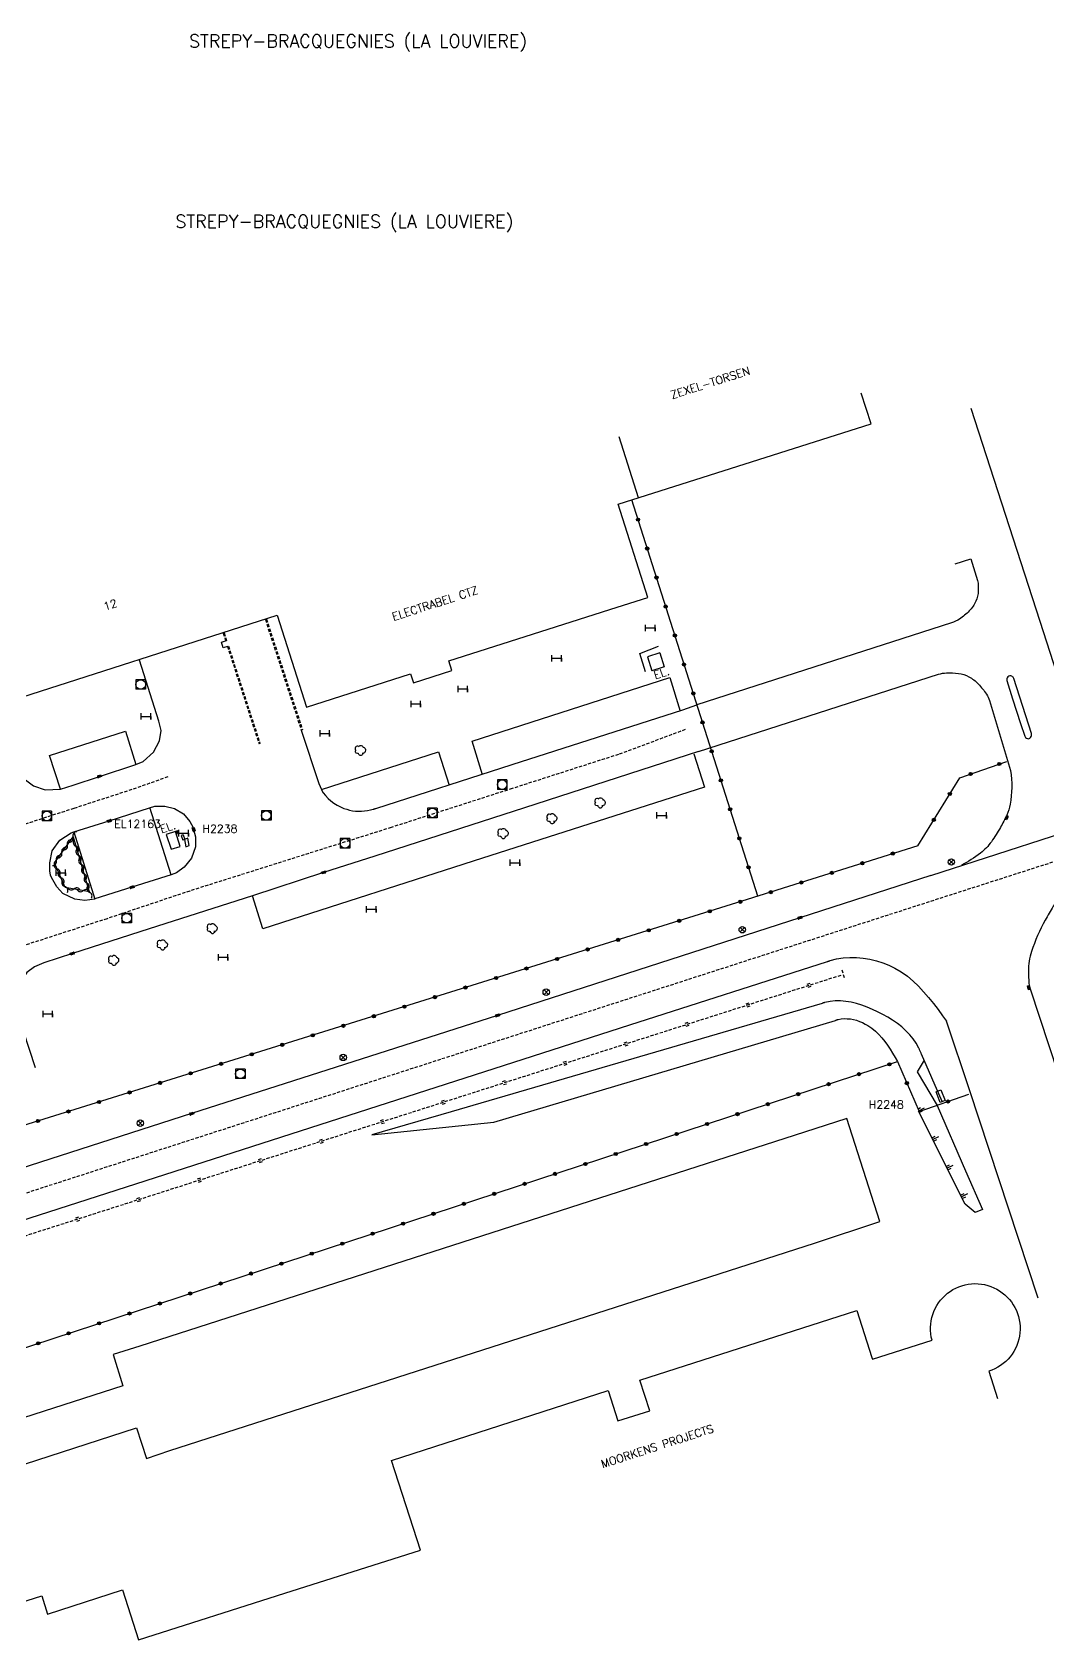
# Model space of a CAD drawing. Header units: millimetres. Extents: x 132000 to 133000, y 130999 to 132002.
# Drawn here: x 132495 to 132653.7, y 131264.8 to 131515.9 of the extents above; entities that cross this region are included whole.
import ezdxf
from ezdxf.enums import TextEntityAlignment as Align

# ---------------------------------------------------------------- set-up
doc = ezdxf.new("R2010")
doc.units = ezdxf.units.MM
doc.linetypes.add('DASHED', pattern=[0.75, 0.5, -0.25])
doc.layers.get('0').update_dxf_attribs({"linetype": 'CONTINUOUS'})
for name, color, linetype in [('W0001', 6, 'DASHED'), ('W0008', 7, 'CONTINUOUS'), ('W0100', 7, 'CONTINUOUS'), ('W0105', 7, 'CONTINUOUS'), ('W0112', 1, 'DASHED'), ('W0211', 2, 'CONTINUOUS'), ('W0220', 5, 'DASHED'), ('W0300', 7, 'CONTINUOUS'), ('W0302', 3, 'CONTINUOUS'), ('W0310', 3, 'CONTINUOUS'), ('W0322', 7, 'CONTINUOUS'), ('W0400', 7, 'CONTINUOUS'), ('W0420', 7, 'CONTINUOUS'), ('W0469', 7, 'CONTINUOUS'), ('W0980', 7, 'CONTINUOUS'), ('W0984', 7, 'CONTINUOUS'), ('W0991', 7, 'CONTINUOUS'), ('W1102', 7, 'CONTINUOUS'), ('W1474', 7, 'CONTINUOUS')]:
    doc.layers.add(name, color=color, linetype=linetype)
doc.styles.get("Standard").update_dxf_attribs({"font": 'romans.shx', "width": 0.85})

# ---------------------------------------------------------------- blocks, each defined once
blk = doc.blocks.new('t322o')
at = {"color": 0, "linetype": 'Continuous'}
for radius in [0.25, 0.15]:
    blk.add_circle((0, 0), radius, dxfattribs=at)
blk = doc.blocks.new('t220o')
at = {"color": 0, "linetype": 'Continuous'}
for p, q in [((-0.25, 0.25), (0.25, 0.25)), ((-0.25, -0.25), (0.25, -0.25))]:
    blk.add_line(p, q, dxfattribs=at)
blk = doc.blocks.new('T420')
for p, q in [((0.75, 0.75), (-0.75, 0.75)), ((-0.75, 0.75), (-0.75, -0.75)), ((0.75, 0.75), (0.75, -0.75)), ((0.75, -0.75), (-0.75, -0.75))]:
    blk.add_line(p, q)
blk.add_ellipse((0, 0), major_axis=(-0.53, 0.53), ratio=1, start_param=3.926991, end_param=10.210176)
blk = doc.blocks.new('T300')
for p, q in [((-0.8, 0.51), (-0.86, 0.34)), ((-0.86, 0.34), (-0.86, 0.17)), ((-0.86, 0.17), (-0.74, 0.06)), ((-0.69, 0.63), (-0.8, 0.51)), ((-0.8, -0.06), (-0.74, 0.06)), ((-0.74, 0.06), (-0.69, 0.11)), ((-0.57, 0.69), (-0.69, 0.63)), ((-0.46, 0.69), (-0.57, 0.69)), ((-0.29, 0.63), (-0.46, 0.69)), ((-0.29, 0.63), (-0.17, 0.74)), ((-0.23, 0.57), (-0.29, 0.63)), ((-0.17, 0.74), (-0.06, 0.8)), ((-0.06, 0.8), (0.06, 0.8)), ((0.06, 0.8), (0.23, 0.74)), ((0.23, 0.74), (0.34, 0.63)), ((0.34, 0.63), (0.4, 0.51)), ((0.46, 0.46), (0.34, 0.46)), ((0.4, 0.51), (0.4, 0.46)), ((0.57, 0.4), (0.46, 0.46)), ((0.57, 0.4), (0.69, 0.29)), ((0.69, 0.29), (0.74, 0.17)), ((0.74, 0.06), (0.69, -0.17)), ((0.74, 0.17), (0.74, 0.06)), ((-0.8, -0.17), (-0.8, -0.06)), ((-0.8, -0.23), (-0.8, -0.17)), ((-0.74, -0.34), (-0.8, -0.23)), ((-0.69, -0.4), (-0.74, -0.34)), ((-0.51, -0.46), (-0.69, -0.4)), ((-0.4, -0.46), (-0.51, -0.46)), ((-0.4, -0.46), (-0.34, -0.46)), ((-0.34, -0.46), (-0.34, -0.4)), ((-0.34, -0.51), (-0.34, -0.46)), ((-0.29, -0.63), (-0.34, -0.51)), ((-0.17, -0.74), (-0.29, -0.63)), ((-0.06, -0.8), (-0.17, -0.74)), ((0.06, -0.8), (-0.06, -0.8)), ((0.17, -0.74), (0.06, -0.8)), ((0.23, -0.69), (0.17, -0.74)), ((0.29, -0.46), (0.23, -0.46)), ((0.29, -0.63), (0.23, -0.69)), ((0.46, -0.4), (0.29, -0.46)), ((0.34, -0.51), (0.29, -0.63)), ((0.34, -0.51), (0.34, -0.46)), ((0.57, -0.34), (0.46, -0.4)), ((0.63, -0.29), (0.57, -0.34)), ((0.69, -0.17), (0.63, -0.29))]:
    blk.add_line(p, q)
blk = doc.blocks.new('T400')
for p, q in [((-0.15, 0.3), (0.15, 0.3)), ((-0.15, -0.25), (-0.15, 0.3)), ((-0.15, 0.15), (0.15, 0.15)), ((-0.15, 0), (0.15, 0)), ((0.15, 0.3), (0.15, -0.25)), ((-0.15, -0.15), (0.15, -0.15)), ((-0.15, -0.25), (-0.15, -0.3)), ((-0.15, -0.3), (0.15, -0.3)), ((0.15, -0.3), (0.15, -0.25))]:
    blk.add_line(p, q)
blk = doc.blocks.new('t211o')
at = {"color": 0, "linetype": 'Continuous'}
for p, q in [((-0.29, 0.5), (-0.29, 0)), ((0, 1), (0, 0)), ((0.29, 0.5), (0.29, 0))]:
    blk.add_line(p, q, dxfattribs=at)
blk = doc.blocks.new('t310o')
at = {"color": 0, "linetype": 'Continuous'}
for centre, start, end in [((-0.5, 0.38), 216.8699, 323.1304), ((0.5, -0.37), 36.8699, 143.1303)]:
    blk.add_arc(centre, 0.625, start, end, dxfattribs=at)
blk = doc.blocks.new('T1474')
at = {"color": 0, "linetype": 'Continuous', "flags": 128}
for points in [[(-0.75, -0.5), (-0.75, 0.5)], [(-0.75, 0), (0.75, 0)], [(0.75, 0), (0.75, -0.5), (0.75, 0.5)]]:
    blk.add_lwpolyline(points, dxfattribs=at)
blk = doc.blocks.new('T469')
at = {"color": 0, "linetype": 'Continuous', "flags": 128}
for points in [[(-0.35, 0.35), (0.35, -0.35)], [(-0.35, -0.35), (0.35, 0.35)]]:
    blk.add_lwpolyline(points, dxfattribs=at)
at = {"color": 0, "linetype": 'Continuous'}
blk.add_circle((0, 0), 0.5, dxfattribs=at)

msp = doc.modelspace()

# ---------------------------------------------------------------- linework, layer by layer
at = {"layer": 'W0001', "flags": 128}
msp.add_lwpolyline([(132800.18, 131432.96), (132636.61, 131380.52)], dxfattribs=at)
at = {"layer": 'W0001'}
for points in [[(132597.06, 131406.97), (132586.62, 131403.09), (132570, 131397.76), (132551.09, 131391.68), (132519.61, 131381.76), (132506.69, 131377.43), (132458.02, 131361.73), (132437.23, 131355.05), (132413.93, 131347.53), (132375.71, 131337.11)], [(132516.2, 131399.58), (132510.56, 131397.6), (132501.5, 131394.66), (132457.44, 131380.44), (132439.39, 131374.66), (132417.73, 131367.67), (132370.62, 131352.99)], [(132636.61, 131380.52), (132344.06, 131286.22)]]:
    msp.add_lwpolyline(points, dxfattribs=at)
at = {"layer": 'W0008', "flags": 128}
for points in [[(132674.36, 131396.78, -0.040056), (132671.73, 131396.36, -0.039665), (132670.86, 131396.36, -0.217847), (132660.59, 131401.62, -0.054091), (132659.49, 131403.41, -0.013355), (132658.38, 131405.93, -0.019505), (132657.74, 131407.7), (132652.55, 131423.87), (132641.78, 131457.15)], [(132639.23, 131432.89), (132641.69, 131433.65), (132642.75, 131430.29, -0.060727), (132642.83, 131429.86, -0.021538), (132642.86, 131428.63, -0.099746), (132642.5, 131427.04, -0.08753), (132641.46, 131425.52, -0.05142), (132639.95, 131424.25, -0.07117), (132638.67, 131423.63), (132598.89, 131410.84)], [(132809.9, 131431.86), (132791.93, 131426.17), (132778.55, 131421.86), (132742.18, 131410.17), (132698.54, 131396.11), (132675.68, 131388.74), (132660.46, 131384.1, 0.026528), (132658.81, 131383.31, 0.045137), (132657.91, 131382.71, 0.015947), (132655.92, 131381, 0.036781), (132655.14, 131380.17, 0.032422), (132654.57, 131379.37, 0.012737), (132653.32, 131377.2, 0.045428), (132651.19, 131372.3, 0.079239), (132650.7, 131369.26, 0.024788), (132650.79, 131367.33, 0.055488), (132650.97, 131366.48), (132665.51, 131322.39)], [(132599.12, 131403.53), (132636.63, 131415.61, -0.065773), (132637.92, 131415.84, -0.045377), (132639.8, 131415.76, -0.090527), (132641.38, 131415.24, -0.079516), (132642.88, 131414.09, -0.040536), (132644.16, 131412.5, -0.076115), (132644.63, 131411.51), (132647.91, 131400.57, -0.082964), (132647.85, 131395.31, -0.061761), (132647.32, 131393.63, -0.025046), (132646.33, 131391.7, -0.020377), (132644.91, 131389.46, -0.075046), (132643.21, 131387.67, -0.052714), (132640.24, 131385.81)], [(132491.88, 131291.57), (132511.31, 131297.87), (132512.84, 131293.12), (132516.5, 131294.34), (132617.26, 131326.75), (132627.46, 131330.11), (132622.31, 131346.24), (132615.7, 131344.11), (132511.84, 131310.66), (132507.65, 131309.34), (132509.15, 131304.48), (132490.55, 131298.45, -0.053645)]]:
    msp.add_lwpolyline(points, format="xyb", dxfattribs=at)
for points in [[(132635.44, 131384.17), (132664.77, 131393.68), (132713.29, 131409.31), (132762.03, 131424.98), (132789.33, 131433.7), (132798.7, 131436.71)], [(132652.24, 131318.13), (132641.47, 131350.68), (132637.88, 131361.43)]]:
    msp.add_lwpolyline(points, dxfattribs=at)
at = {"layer": 'W0008'}
for points in [[(132489.4, 131410.65), (132492.18, 131401.95), (132492.53, 131401.01), (132493.53, 131399.45), (132495.2, 131398.19), (132497.01, 131397.55), (132499.4, 131397.67), (132501.38, 131398.3), (132505.51, 131399.67), (132511.19, 131401.54), (132512.33, 131402), (132513.95, 131403.44), (132514.89, 131405.22), (132515.15, 131406.83), (132514.81, 131408.31), (132511.77, 131417.81)], [(132565.39, 131399.92), (132563.74, 131405.15), (132594.64, 131415.09), (132596.29, 131409.86)], [(132540.2, 131397.55), (132540.5, 131397.11), (132540.86, 131396.66), (132541.25, 131396.23), (132541.69, 131395.84), (132542.16, 131395.48), (132542.66, 131395.17), (132543.17, 131394.89), (132543.7, 131394.67), (132544.16, 131394.52), (132544.61, 131394.39), (132545.08, 131394.31), (132545.55, 131394.25), (132546.02, 131394.23), (132546.48, 131394.23), (132546.95, 131394.27), (132547.41, 131394.33), (132547.86, 131394.42), (132548.31, 131394.55), (132548.31, 131394.55), (132548.36, 131394.55), (132548.39, 131394.56), (132548.44, 131394.58), (132548.48, 131394.59), (132548.53, 131394.61), (132548.56, 131394.62), (132548.61, 131394.64), (132548.66, 131394.66), (132548.7, 131394.66), (132548.73, 131394.67), (132570.03, 131401.53), (132596.69, 131410.06), (132598.89, 131410.84)], [(132499.4, 131397.67), (132497.72, 131402.93), (132509.58, 131406.71), (132511.19, 131401.54)], [(132537.05, 131406.89), (132539.78, 131398.53), (132540.22, 131397.6), (132558.48, 131403.48), (132560.15, 131398.27)], [(132598.4, 131403.2), (132600.07, 131397.98), (132565.38, 131386.87), (132531.07, 131375.83), (132529.45, 131381.03), (132513.28, 131375.86), (132501.28, 131371.99), (132496.82, 131370.55), (132495.37, 131369.92), (132494.14, 131369.01), (132492.97, 131367.27), (132492.35, 131364.8), (132492.63, 131362.77), (132495.44, 131354.17)], [(132599.12, 131403.53), (132571.92, 131394.77)], [(132501.5, 131391), (132507.05, 131392.71), (132513.34, 131394.77)], [(132513.34, 131394.76), (132514.19, 131394.99), (132515.73, 131395.01), (132517.25, 131394.64), (132518.62, 131393.83), (132519.63, 131392.61), (132520.14, 131391.67), (132520.23, 131391.38), (132520.5, 131390.24), (132520.53, 131388.67), (132519.88, 131386.91), (132518.76, 131385.46), (132517.53, 131384.61), (132516.7, 131384.3), (132513.36, 131394.78)], [(132571.92, 131394.77), (132548.54, 131387.21)], [(132499.79, 131381.39), (132498.85, 131382.4), (132498.02, 131383.86), (132497.87, 131384.22), (132497.76, 131384.92), (132497.73, 131386.16), (132498.14, 131388.04), (132499.31, 131389.71), (132501.11, 131390.86), (132501.5, 131391)], [(132501.49, 131391), (132504.77, 131380.51), (132503.23, 131380.26), (132501.65, 131380.48), (132499.79, 131381.39)], [(132548.54, 131387.21), (132540.54, 131384.65), (132529.45, 131381.02)], [(132635.44, 131384.17), (132614.98, 131377.59), (132567.72, 131362.33), (132519.92, 131346.98), (132472.48, 131331.75)], [(132516.7, 131384.31), (132510.59, 131382.37), (132504.77, 131380.52)], [(132483.94, 131327.28), (132588.41, 131360.86), (132619.3, 131370.75), (132619.33, 131370.77), (132619.38, 131370.78), (132619.42, 131370.78), (132619.47, 131370.8), (132619.52, 131370.81), (132619.55, 131370.83), (132619.59, 131370.84), (132619.64, 131370.86), (132619.69, 131370.88), (132619.72, 131370.89), (132620.72, 131371.14), (132621.73, 131371.3), (132622.77, 131371.38), (132623.81, 131371.38), (132624.86, 131371.28), (132625.91, 131371.11), (132626.94, 131370.86), (132627.94, 131370.55), (132628.91, 131370.16), (132629.83, 131369.72), (132630.84, 131369.11), (132631.78, 131368.44), (132632.69, 131367.69), (132633.53, 131366.88), (132634.33, 131366.02), (132635.11, 131365.12), (132635.86, 131364.19), (132636.58, 131363.23), (132637.3, 131362.25), (132637.88, 131361.43)]]:
    msp.add_lwpolyline(points, dxfattribs=at)
at = {"layer": 'W0008', "flags": 128}
msp.add_lwpolyline([(132649.45, 131407.92), (132650.12, 131405.94, 0.133869), (132650.27, 131405.72, 0.107802), (132650.56, 131405.56, 0.1566), (132650.8, 131405.57, 0.138092), (132651.02, 131405.73, 0.108546), (132651.19, 131406.06, 0.141137), (132651.18, 131406.35), (132648.41, 131414.98, 0.109681), (132648.32, 131415.14, 0.06479), (132648.09, 131415.33, 0.186616), (132647.8, 131415.38, 0.165038), (132647.51, 131415.23, 0.111948), (132647.32, 131414.91, 0.152141), (132647.33, 131414.63), (132648.23, 131411.79)], format="xyb", close=True, dxfattribs=at)
at = {"layer": 'W0100'}
for p, q in [((132593.1, 131418.95), (132591.15, 131418.33)), ((132591.15, 131418.33), (132591.85, 131416.15)), ((132517.92, 131390.73), (132517.78, 131391.21)), ((132517.7, 131390.67), (132517.92, 131390.73)), ((132518.58, 131390.52), (132518.27, 131390.44)), ((132518.27, 131390.44), (132518.52, 131389.71))]:
    msp.add_line(p, q, dxfattribs=at)
at = {"layer": 'W0100', "flags": 128}
for points in [[(132487.59, 131415.45), (132489.12, 131410.69), (132533.3, 131424.83), (132537.89, 131410.48), (132554.14, 131415.69), (132554.59, 131414.28), (132560.61, 131416.19), (132560.12, 131417.7), (132586.44, 131426.11), (132591.2, 131427.62), (132586.57, 131442.19), (132626.1, 131454.76), (132624.58, 131459.52)], [(132491.93, 131270.17), (132496.49, 131271.65), (132497.41, 131268.79), (132509.11, 131272.57), (132511.59, 131264.77), (132534.5, 131272.05), (132555.67, 131278.78), (132551.15, 131292.77), (132585, 131303.73), (132586.53, 131298.97), (132591.51, 131300.56), (132589.98, 131305.32), (132623.86, 131316.23), (132626.23, 131308.88), (132626.34, 131308.63), (132635.64, 131311.58), (132635.52, 131312.08), (132635.44, 131312.58), (132635.4, 131313.09), (132635.4, 131313.6), (132635.43, 131314.11), (132635.5, 131314.62), (132635.61, 131315.12), (132635.75, 131315.61), (132635.93, 131316.09), (132636.14, 131316.55), (132636.39, 131317), (132636.66, 131317.43), (132636.97, 131317.84), (132637.31, 131318.22), (132637.67, 131318.58), (132638.06, 131318.91), (132638.48, 131319.21), (132638.91, 131319.48), (132639.36, 131319.72), (132639.83, 131319.93), (132640.31, 131320.1), (132640.81, 131320.23), (132641.31, 131320.33), (132641.82, 131320.39), (132642.33, 131320.42), (132642.84, 131320.4), (132643.35, 131320.35), (132643.85, 131320.27), (132644.35, 131320.14), (132644.83, 131319.98), (132645.3, 131319.79), (132645.76, 131319.56), (132646.2, 131319.3), (132646.62, 131319.01), (132647.02, 131318.68), (132647.39, 131318.33), (132647.73, 131317.96), (132648.05, 131317.56), (132648.34, 131317.13), (132648.59, 131316.69), (132648.82, 131316.23), (132649.01, 131315.75), (132649.16, 131315.27), (132649.28, 131314.77), (132649.36, 131314.26), (132649.4, 131313.76), (132649.41, 131313.24), (132649.38, 131312.73), (132649.31, 131312.23), (132649.21, 131311.73), (132649.07, 131311.24), (132648.89, 131310.76), (132648.68, 131310.29), (132648.43, 131309.84), (132648.16, 131309.41), (132647.85, 131309), (132647.52, 131308.62), (132647.15, 131308.26), (132646.77, 131307.92), (132646.35, 131307.62), (132645.92, 131307.35), (132645.47, 131307.11), (132645, 131306.9), (132644.52, 131306.73), (132645.88, 131302.46)]]:
    msp.add_lwpolyline(points, dxfattribs=at)
at = {"layer": 'W0100'}
for points in [[(132593.1, 131418.95), (132593.79, 131416.76), (132591.85, 131416.15)], [(132517.7, 131390.67), (132517.56, 131391.15), (132517.78, 131391.21)], [(132518.58, 131390.52), (132518.83, 131389.79), (132518.52, 131389.71)]]:
    msp.add_lwpolyline(points, dxfattribs=at)
at = {"layer": 'W0100', "flags": 128}
for points in [[(132515.96, 131390.61), (132516.7, 131388.27), (132518.11, 131388.71), (132517.38, 131391.04)], [(132519.54, 131388.88), (132519.31, 131390.02), (132518.8, 131389.82), (132519.03, 131388.68)], [(132637.03, 131350.68), (132637.69, 131349.04), (132636.93, 131348.74), (132636.27, 131350.37)]]:
    msp.add_lwpolyline(points, close=True, dxfattribs=at)
at = {"layer": 'W0105'}
msp.add_line((132525.51, 131419.98), (132524.85, 131419.76), dxfattribs=at)
msp.add_lwpolyline([(132524.85, 131419.76), (132524.58, 131420.64), (132525.37, 131420.88)], dxfattribs=at)
at = {"layer": 'W0112'}
for p, q in [((132531.62, 131424.22), (132531.44, 131424.16)), ((132531.44, 131424.16), (132537.05, 131406.89)), ((132524.99, 131422.07), (132524.86, 131422.03)), ((132524.86, 131422.03), (132525.23, 131420.84)), ((132525.51, 131419.98), (132530.45, 131404.76)), ((132530.6, 131404.81), (132530.45, 131404.76))]:
    msp.add_line(p, q, dxfattribs=at)
for points in [[(132531.62, 131424.22), (132537.24, 131406.95), (132537.05, 131406.89)], [(132524.99, 131422.07), (132525.37, 131420.88), (132525.23, 131420.84)], [(132525.51, 131419.98), (132525.66, 131420.03), (132530.6, 131404.81)], [(132621.98, 131368.19), (132621.56, 131369.48)]]:
    msp.add_lwpolyline(points, dxfattribs=at)
at = {"layer": 'W0211'}
msp.add_lwpolyline([(132637.22, 131348.88), (132634, 131356.25), (132633.95, 131356.36), (132633.92, 131356.45), (132633.88, 131356.55), (132633.83, 131356.64), (132633.8, 131356.73), (132633.75, 131356.84), (132633.7, 131356.94), (132633.67, 131357.03), (132633.62, 131357.12), (132633.58, 131357.22), (132633.17, 131357.97), (132632.69, 131358.66), (132632.16, 131359.31), (132631.55, 131359.94), (132630.91, 131360.52), (132630.22, 131361.05), (132629.48, 131361.56), (132628.72, 131362.03), (132627.94, 131362.47), (132627.12, 131362.89), (132626.33, 131363.27), (132625.5, 131363.61), (132624.69, 131363.91), (132623.84, 131364.17), (132623.02, 131364.38), (132622.19, 131364.52), (132621.34, 131364.59), (132620.52, 131364.59), (132619.7, 131364.5), (132618.89, 131364.34), (132618.84, 131364.33), (132618.8, 131364.31), (132618.77, 131364.3), (132618.72, 131364.28), (132618.67, 131364.28), (132618.62, 131364.27), (132618.59, 131364.25), (132618.55, 131364.23), (132618.5, 131364.22), (132618.45, 131364.2), (132560.48, 131347.28), (132548.09, 131343.67), (132567.14, 131345.67), (132620.53, 131361.55), (132620.58, 131361.56), (132620.61, 131361.58), (132620.66, 131361.59), (132620.7, 131361.61), (132620.75, 131361.62), (132620.78, 131361.64), (132620.83, 131361.64), (132620.88, 131361.66), (132620.92, 131361.67), (132620.95, 131361.69), (132620.95, 131361.69), (132621.42, 131361.78), (132621.91, 131361.83), (132622.39, 131361.81), (132622.88, 131361.77), (132623.36, 131361.69), (132623.83, 131361.56), (132624.3, 131361.39), (132624.77, 131361.2), (132625.2, 131360.98), (132625.62, 131360.73), (132626.23, 131360.33), (132626.8, 131359.86), (132627.33, 131359.36), (132627.81, 131358.81), (132628.27, 131358.25), (132628.69, 131357.66), (132629.09, 131357.03), (132629.48, 131356.41), (132629.88, 131355.77), (132630.25, 131355.11)], dxfattribs=at)
at = {"layer": 'W0211', "flags": 128}
msp.add_lwpolyline([(132634.41, 131355.32), (132633.33, 131353.52), (132636.46, 131348.26), (132640.89, 131338.05), (132643.55, 131331.98), (132642.38, 131331.51), (132640.84, 131332.84), (132633.53, 131347.39)], dxfattribs=at)
at = {"layer": 'W0220'}
msp.add_lwpolyline([(132483.06, 131324.44), (132621.61, 131368.69)], dxfattribs=at)
at = {"layer": 'W0302'}
msp.add_lwpolyline([(132590.86, 131415.98), (132589.97, 131418.87), (132592.88, 131420.03)], dxfattribs=at)
at = {"layer": 'W0310'}
msp.add_lwpolyline([(132503.96, 131381.65), (132500.16, 131382.33), (132498.49, 131386.15), (132501.39, 131390.2), (132503.97, 131381.49)], dxfattribs=at)
at = {"layer": 'W0322', "flags": 128}
for points in [[(132608.4, 131380.94), (132588.71, 131442.86)], [(132633.42, 131388.84), (132639.99, 131399.45), (132647.32, 131402.01)], [(132633.64, 131347.31), (132641.41, 131350.01)]]:
    msp.add_lwpolyline(points, dxfattribs=at)
at = {"layer": 'W0322'}
for points in [[(132633.42, 131388.84), (132606.72, 131380.41), (132606.72, 131380.41), (132414.88, 131320.53), (132399.97, 131323.09)], [(132481.69, 131306.42), (132630.25, 131355.11), (132633.64, 131347.31)]]:
    msp.add_lwpolyline(points, dxfattribs=at)
at = {"layer": 'W1102', "flags": 128}
msp.add_lwpolyline([(132589.75, 131443.2), (132586.72, 131452.73)], dxfattribs=at)

# ---------------------------------------------------------------- block references
at = {"layer": 'W0211'}
for p, rotation in [((132633.53, 131347.39), 296.6728685006607), ((132635.78, 131342.92), 296.67286850019), ((132638.02, 131338.45), 296.6728685002535), ((132640.27, 131333.98), 296.6728684999961)]:
    msp.add_blockref('t211o', p, dxfattribs=dict(at, rotation=rotation))
at = {"layer": 'W0220', "rotation": 17.71277654289959}
for p in [(132616.43, 131367.03), (132606.9, 131363.99), (132597.37, 131360.95), (132587.85, 131357.9), (132578.32, 131354.86), (132568.8, 131351.82), (132559.27, 131348.78), (132549.74, 131345.73), (132540.22, 131342.69), (132530.69, 131339.65), (132521.17, 131336.61), (132511.64, 131333.56), (132502.11, 131330.52)]:
    msp.add_blockref('t220o', p, dxfattribs=at)
at = {"layer": 'W0300'}
for p in [(132546.34, 131403.71), (132583.8, 131395.52), (132576.27, 131393.06), (132568.64, 131390.73), (132523.18, 131375.89), (132515.39, 131373.34), (132507.77, 131370.91)]:
    msp.add_blockref('T300', p, dxfattribs=at)
at = {"layer": 'W0310'}
for p, rotation in [((132499.63, 131387.75), 54.37399026366639), ((132500.51, 131388.97), 54.37399026366639), ((132501.38, 131390.19), 54.37399026366639), ((132501.81, 131388.77), 286.4858576866766), ((132498.76, 131386.53), 54.37399026366639), ((132498.91, 131385.2), 113.6058202579377), ((132502.23, 131387.33), 286.4858576866766), ((132502.66, 131385.89), 286.4858576866766), ((132499.51, 131383.83), 113.6058202579377), ((132503.09, 131384.46), 286.4858576866766), ((132503.51, 131383.02), 286.4858576866766), ((132500.11, 131382.45), 113.6058202579377), ((132501.5, 131382.09), 169.8622239762584), ((132502.98, 131381.82), 169.8622239762584), ((132503.94, 131381.58), 286.4858576866766)]:
    msp.add_blockref('t310o', p, dxfattribs=dict(at, rotation=rotation))
at = {"layer": 'W0322'}
for p, rotation in [((132589.69, 131439.78), 107.6423489222056), ((132591.13, 131435.26), 107.6423489222056), ((132592.57, 131430.73), 107.6423489222056), ((132594.01, 131426.2), 107.6423489222056), ((132595.45, 131421.68), 107.6423489222056), ((132596.88, 131417.15), 107.6423489222056), ((132598.32, 131412.62), 107.6423489222056), ((132599.76, 131408.1), 107.6423489222056), ((132601.2, 131403.57), 107.6423489222056), ((132646.15, 131401.6), 19.25261558188359), ((132602.64, 131399.04), 107.6423489222056), ((132641.67, 131400.03), 19.25261558188359), ((132638.42, 131396.92), 58.23901123547089), ((132604.08, 131394.52), 107.6423489222056), ((132635.92, 131392.88), 58.23901123547089), ((132605.52, 131389.99), 107.6423489222056), ((132624.75, 131386.1), 197.5352103609754), ((132629.51, 131387.61), 197.5352103609754), ((132606.96, 131385.46), 107.6423489222056), ((132619.98, 131384.6), 197.5352103609754), ((132610.44, 131381.58), 197.5352103609754), ((132615.21, 131383.09), 197.5352103609754), ((132600.9, 131378.59), 197.3332926305938), ((132605.67, 131380.08), 197.3332926305938), ((132596.13, 131377.1), 197.3332926305938), ((132586.58, 131374.12), 197.3332926305938), ((132591.35, 131375.61), 197.3332926305938), ((132577.04, 131371.14), 197.3332926305938), ((132581.81, 131372.63), 197.3332926305938), ((132572.26, 131369.65), 197.3332926305938), ((132562.72, 131366.67), 197.3332926305938), ((132567.49, 131368.16), 197.3332926305938), ((132553.17, 131363.69), 197.3332926305938), ((132557.94, 131365.18), 197.3332926305938), ((132543.63, 131360.71), 197.3332926305938), ((132548.4, 131362.2), 197.3332926305938), ((132538.85, 131359.22), 197.3332926305938), ((132529.31, 131356.25), 197.3332926305938), ((132534.08, 131357.74), 197.3332926305938), ((132519.76, 131353.27), 197.3332926305938), ((132524.53, 131354.76), 197.3332926305938), ((132628.98, 131354.69), 18.14521283744164), ((132514.99, 131351.78), 197.3332926305938), ((132619.48, 131351.58), 18.14521283744164), ((132624.23, 131353.14), 18.14521283744164), ((132631.71, 131351.75), 293.5025424093857), ((132505.44, 131348.8), 197.3332926305938), ((132510.21, 131350.29), 197.3332926305938), ((132609.97, 131348.46), 18.14521283744164), ((132614.73, 131350.02), 18.14521283744164), ((132638.13, 131348.87), 19.17739395367236), ((132495.9, 131345.82), 197.3332926305938), ((132500.67, 131347.31), 197.3332926305938), ((132605.22, 131346.91), 18.14521283744164), ((132595.72, 131343.79), 18.14521283744164), ((132600.47, 131345.35), 18.14521283744164), ((132586.22, 131340.68), 18.14521283744164), ((132590.97, 131342.24), 18.14521283744164), ((132581.47, 131339.12), 18.14521283744164), ((132571.96, 131336.01), 18.14521283744164), ((132576.71, 131337.56), 18.14521283744164), ((132567.21, 131334.45), 18.14521283744164), ((132557.71, 131331.34), 18.14521283744164), ((132562.46, 131332.89), 18.14521283744164), ((132548.21, 131328.22), 18.14521283744164), ((132552.96, 131329.78), 18.14521283744164), ((132543.46, 131326.66), 18.14521283744164), ((132533.95, 131323.55), 18.14521283744164), ((132538.7, 131325.11), 18.14521283744164), ((132529.2, 131321.99), 18.14521283744164), ((132519.7, 131318.88), 18.14521283744164), ((132524.45, 131320.44), 18.14521283744164), ((132510.2, 131315.76), 18.14521283744164), ((132514.95, 131317.32), 18.14521283744164), ((132505.44, 131314.21), 18.14521283744164), ((132495.94, 131311.09), 18.14521283744164), ((132500.69, 131312.65), 18.14521283744164)]:
    msp.add_blockref('t322o', p, dxfattribs=dict(at, rotation=rotation))
at = {"layer": 'W0400'}
for p, rotation in [((132505.51, 131399.67), 288.4114937109421), ((132507.05, 131392.71), 107.110967617559), ((132520.23, 131391.38), 18.08286566559272), ((132647.29, 131393.2), 154.5976120480408), ((132540.54, 131384.65), 107.6836036491738), ((132510.59, 131382.37), 287.6833494512529), ((132614.98, 131377.59), 287.865716242338), ((132501.28, 131371.99), 107.8753055234994), ((132650.76, 131366.69), 14.47031071583521), ((132567.72, 131362.33), 287.8657162423865), ((132519.92, 131346.98), 287.2975260220082)]:
    msp.add_blockref('T400', p, dxfattribs=dict(at, rotation=rotation))
at = {"layer": 'W0420'}
for p in [(132511.95, 131414.02), (132568.45, 131398.38), (132497.28, 131393.48), (132531.57, 131393.56), (132531.58, 131393.55), (132557.54, 131393.96), (132543.89, 131389.2), (132509.77, 131377.52), (132527.53, 131353.2)]:
    msp.add_blockref('T420', p, dxfattribs=at)
at = {"layer": 'W0469'}
for p in [(132638.66, 131386.29), (132605.98, 131375.71), (132575.34, 131365.96), (132543.61, 131355.76), (132511.89, 131345.49)]:
    msp.add_blockref('T469', p, dxfattribs=at)
at = {"layer": 'W1474'}
for p in [(132591.61, 131422.85), (132576.96, 131418.11), (132562.3, 131413.33), (132554.96, 131410.98), (132512.77, 131409.03), (132540.74, 131406.38), (132593.4, 131393.58), (132518.66, 131390.8), (132570.47, 131386.18), (132499.47, 131384.62), (132548.02, 131378.91), (132524.85, 131371.4), (132497.44, 131362.55)]:
    msp.add_blockref('T1474', p, dxfattribs=at)

# ---------------------------------------------------------------- texts
at = {"layer": 'W0980'}
for p in [(132545.92, 131514.41), (132543.78, 131486.23)]:
    msp.add_text('STREPY-BRACQUEGNIES (LA LOUVIERE)', height=2, dxfattribs=at).set_placement(p, align=Align.MIDDLE)
at = {"layer": 'W0984'}
for s, rotation, p in [('ZEXEL-TORSEN', 17.642, (132600.97, 131461.15)), ('ELECTRABEL CTZ', 17.7546, (132557.96, 131426.7)), ('EL.', 17.5925, (132593.36, 131415.8)), ('EL.', 17.5925, (132516.19, 131391.73)), ('MOORKENS PROJECTS', 17.9495, (132592.69, 131295.02))]:
    msp.add_text(s, height=1.25, rotation=rotation, dxfattribs=at).set_placement(p, align=Align.MIDDLE)
for s, p in [('EL12163', (132511.47, 131392.24)), ('H2238', (132524.34, 131391.49)), ('H2248', (132628.49, 131348.4))]:
    msp.add_text(s, height=1.25, dxfattribs=at).set_placement(p, align=Align.MIDDLE)
at = {"layer": 'W0991'}
msp.add_text('12', height=1.25, rotation=17.7546, dxfattribs=at).set_placement((132507.19, 131426.47), align=Align.MIDDLE)

doc.saveas('drawing.dxf')
